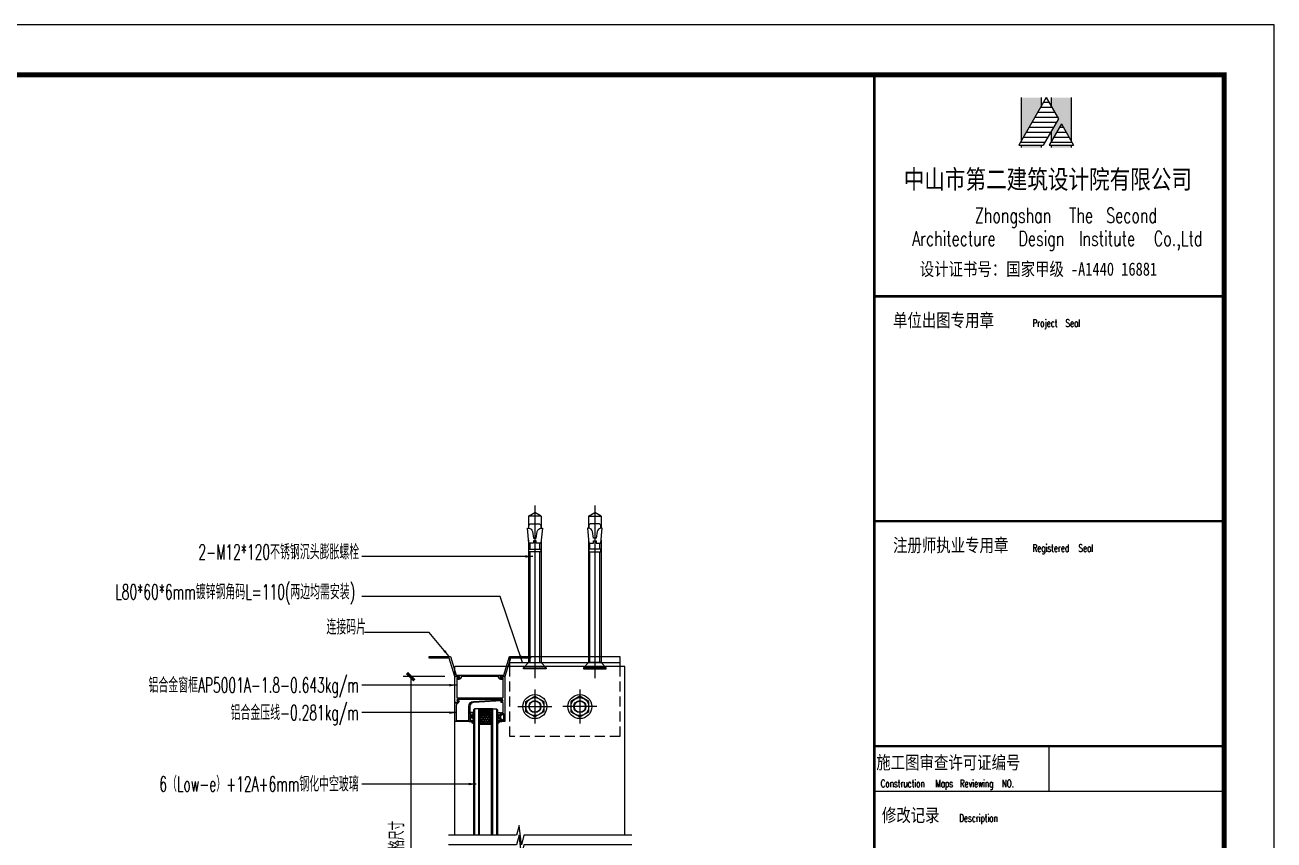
# Model space of a CAD drawing. Extents: x 6843040 to 15500510, y -6507076 to -4940511.
# Drawn here: x 7942245 to 7943495, y -6293820 to -6293005 of the extents above; entities that cross this region are included whole.
import ezdxf
from ezdxf.enums import TextEntityAlignment as Align

# ---------------------------------------------------------------- set-up
doc = ezdxf.new("R2010")
doc.units = 0
doc.header["$LTSCALE"] = 1000
doc.header["$MEASUREMENT"] = 0
for name, pattern in [('CENTER', [50.8, 31.75, -6.35, 6.35, -6.35]), ('DASHED', [0.75, 0.5, -0.25]), ('HIDDEN', [0.375, 0.25, -0.125]), ('LG', [4.1, 4, 0.1])]:
    doc.linetypes.add(name, pattern=pattern)
for name, color, linetype in [('A-SCREW', 241, 'Continuous'), ('GC', 3, 'Continuous'), ('LT-dim 1', 3, 'Continuous'), ('LT-dim 5', 3, 'Continuous'), ('LT-截断线', 1, 'Continuous'), ('LT-文字标注', 7, 'Continuous'), ('LT-紧固件', 253, 'Continuous'), ('PUB_TEXT', 7, 'Continuous'), ('PUB_TITLE', 4, 'Continuous'), ('XC', 61, 'Continuous'), ('XINGCAI', 4, 'LG'), ('XX', 8, 'DASHED')]:
    doc.layers.add(name, color=color, linetype=linetype)
for name, color, linetype, lineweight in [('Gasket（胶类）', 5, 'Continuous', 9), ('Glass-V（玻璃投影线）', 183, 'Continuous', 9), ('Glass（玻璃截面线）', 200, 'Continuous', 20), ('Hatch（填充）', 8, 'Continuous', 5), ('KSD-Glass(玻璃)', 10, 'Continuous', 25), ('KSD-Hatch（填充）', 8, 'Continuous', 5)]:
    doc.layers.add(name, color=color, linetype=linetype, lineweight=lineweight)
doc.styles.add('-宋体', font='', dxfattribs={"width": 0.8})
doc.styles.add('_TCH_WINDOW', font='SIMPLEX', dxfattribs={"height": 3.5, "bigfont": 'GBCBIG'})
doc.styles.add('LT-dim', font='romans.shx', dxfattribs={"width": 0.7, "bigfont": 'hztxt.shx'})
doc.styles.add('LT-文字标注', font='romans.shx', dxfattribs={"width": 0.8, "bigfont": 'gbhzfs.shx'})
doc.styles.get("Standard").update_dxf_attribs({"font": 'gbenor.shx', "bigfont": 'gbcbig.shx'})
doc.styles.get('-宋体').set_extended_font_data('SimSun')
doc.dimstyles.new('LT-dim 5', dxfattribs={"dimscale": 5, "dimtxt": 3, "dimasz": 1.5, "dimexe": 1.5, "dimexo": 2, "dimgap": 0.8, "dimtad": 1, "dimdec": 0, "dimrnd": 1, "dimdsep": 46, "dimtxsty": 'LT-dim', "dimblk": 'ARCHTICK', "dimblk1": 'ARCHTICK', "dimblk2": 'ARCHTICK', "dimsah": 1, "dimcen": 2, "dimclrd": 256, "dimclre": 256, "dimclrt": 7, "dimazin": 0, "dimtfac": 1, "dimtix": 1, "dimtmove": 2, "dimatfit": 0, "dimfxl": 1, "dimtvp": 1, "dimarcsym": 1})
doc.dimstyles.new('LT-引线 5', dxfattribs={"dimscale": 5, "dimtxt": 3, "dimasz": 1.5, "dimexe": 1.5, "dimexo": 2, "dimgap": 0.8, "dimtad": 1, "dimdec": 0, "dimrnd": 1, "dimdsep": 46, "dimtxsty": 'Standard', "dimblk": 'ARCHTICK', "dimblk1": 'ARCHTICK', "dimblk2": 'ARCHTICK', "dimsah": 1, "dimcen": 2, "dimclrd": 256, "dimclre": 256, "dimclrt": 7, "dimazin": 0, "dimtfac": 1, "dimtix": 1, "dimtmove": 2, "dimatfit": 0, "dimfxl": 1, "dimtvp": 1, "dimarcsym": 1})
pattern_1 = [(225, (9185189.7165, -6707836.0057), (-0.5051394068, -1.852177825), [2.38125, -0.47625, 0, -0.47625])]

# ---------------------------------------------------------------- blocks, each defined once
blk = doc.blocks.new('_ArchTick')
at = {"color": 0, "linetype": 'ByBlock', "const_width": 0.4}
blk.add_lwpolyline([(-0.5, -0.5), (0.5, 0.5)], dxfattribs=at)
blk = doc.blocks.new('*D151')
at = {"layer": 'Defpoints', "color": 0, "transparency": 16777216}
for p in [(7942675.7, -6293656.5), (7942631.5, -6293983.2), (7942675.7, -6293983.2)]:
    blk.add_point(p, dxfattribs=at)
at = {"layer": 'LT-dim 5', "lineweight": -2, "transparency": 16777216}
for p, q in [((7942665.7, -6293656.5), (7942624, -6293656.5)), ((7942631.5, -6293656.5), (7942631.5, -6293983.2)), ((7942665.7, -6293983.2), (7942624, -6293983.2))]:
    blk.add_line(p, q, dxfattribs=at)
at = {"layer": 'LT-dim 5', "lineweight": -2, "transparency": 16777216, "xscale": 7.5, "yscale": 7.5, "zscale": 7.5}
for p, rotation in [((7942631.5, -6293656.5), 90), ((7942631.5, -6293983.2), 270)]:
    blk.add_blockref('_ArchTick', p, dxfattribs=dict(at, rotation=rotation))
at = {"layer": 'LT-dim 5', "color": 40, "transparency": 16777216, "insert": (7942617.5, -6293819.9), "char_height": 15, "attachment_point": 5, "rotation": 90, "style": 'LT-文字标注'}
blk.add_mtext('分格尺寸', dxfattribs=at)
blk = doc.blocks.new('LT-BLK-20240726220731', base_point=(1166113.37, -432586.31))
at = {"layer": 'LT-紧固件', "color": 1, "linetype": 'CENTER', "ltscale": 10}
blk.add_line((1166113.37, -432477.28), (1166113.37, -432592.5), dxfattribs=at)
at = {"layer": 'LT-紧固件', "linetype": 'HIDDEN', "ltscale": 10}
for p, q in [((1166109.17, -432484.54), (1166113.37, -432482.11)), ((1166109.17, -432484.54), (1166109.17, -432492.54)), ((1166117.57, -432484.54), (1166109.17, -432484.54)), ((1166117.57, -432484.54), (1166113.37, -432482.11)), ((1166117.57, -432484.54), (1166117.57, -432492.54)), ((1166109.17, -432500.54), (1166109.17, -432582.11)), ((1166117.57, -432500.54), (1166117.57, -432582.11))]:
    blk.add_line(p, q, dxfattribs=at)
at = {"layer": 'LT-紧固件', "linetype": 'ByBlock'}
for p, q in [((1166110.12, -432506.54), (1166110.12, -432502.54)), ((1166116.62, -432506.54), (1166116.62, -432502.54)), ((1166110.12, -432582.11), (1166110.12, -432508.27)), ((1166116.62, -432582.11), (1166116.62, -432508.27)), ((1166109.15, -432582.11), (1166117.6, -432582.11))]:
    blk.add_line(p, q, dxfattribs=at)
at = {"layer": 'LT-紧固件', "linetype": 'ByBlock', "ltscale": 5}
blk.add_line((1166105.84, -432585.65), (1166120.91, -432585.65), dxfattribs=at)
at = {"layer": 'LT-紧固件', "linetype": 'ByBlock'}
blk.add_lwpolyline([(1166112.51, -432499.07), (1166114.24, -432499.07), (1166114.99, -432494.75, -0.364755), (1166117.62, -432492.54), (1166118.37, -432492.54), (1166117.37, -432502.54), (1166114.24, -432502.54), (1166114.24, -432500.8), (1166112.51, -432500.8), (1166112.51, -432502.54), (1166109.37, -432502.54), (1166108.37, -432492.54), (1166109.13, -432492.54, -0.364755), (1166111.76, -432494.75)], format="xyb", close=True, dxfattribs=at)
blk.add_lwpolyline([(1166109.37, -432492.54), (1166109.37, -432490.87, -0.414214), (1166110.71, -432489.54), (1166116.04, -432489.54, -0.414214), (1166117.37, -432490.87), (1166117.37, -432492.54)], format="xyb", dxfattribs=at)
blk.add_lwpolyline([(1166117.37, -432506.54), (1166117.37, -432508.27), (1166109.37, -432508.27), (1166109.37, -432506.54)], close=True, dxfattribs=at)
at = {"layer": 'LT-紧固件', "linetype": 'ByBlock', "ltscale": 5}
blk.add_lwpolyline([(1166109.21, -432582.11), (1166117.54, -432582.11), (1166120.91, -432585.65), (1166120.91, -432586.31), (1166105.84, -432586.31), (1166105.84, -432585.65)], close=True, dxfattribs=at)
blk = doc.blocks.new('HILTI HSA & HDA-T & HSL-3 ANCHOR1')
at = {"layer": 'LT-dim 5', "xscale": 1.7, "yscale": 1.7, "zscale": 1.7, "rotation": 180}
blk.add_blockref('LT-BLK-20240726220731', (0, 7.1), dxfattribs=at)
blk = doc.blocks.new('LT-BLK-20240827174547', base_point=(3100503.1, -3738801.9))
at = {"color": 3}
blk.add_line((3100388.1, -3738797.9), (3100498.1, -3738797.9), dxfattribs=at)
blk.add_lwpolyline([(3100388.1, -3738801.9), (3100388.1, -3738791.9), (3100498.1, -3738791.9), (3100498.1, -3738801.9)], dxfattribs=at)
at = {"layer": 'LT-紧固件', "color": 1, "linetype": 'CENTER', "ltscale": 0.1}
for p, q in [((3100413.1, -3738824.9), (3100413.1, -3738858.9)), ((3100458.1, -3738824.9), (3100458.1, -3738858.9)), ((3100396.1, -3738841.9), (3100430.1, -3738841.9)), ((3100475.1, -3738841.9), (3100441.1, -3738841.9))]:
    blk.add_line(p, q, dxfattribs=at)
at = {"layer": 'LT-紧固件', "linetype": 'ByBlock', "ltscale": 5}
for points in [[(3100422.1, -3738847), (3100413.1, -3738852.2), (3100404.1, -3738847), (3100404.1, -3738836.7), (3100413.1, -3738831.5), (3100422.1, -3738836.7)], [(3100449.1, -3738847), (3100458.1, -3738852.2), (3100467.1, -3738847), (3100467.1, -3738836.7), (3100458.1, -3738831.5), (3100449.1, -3738836.7)]]:
    blk.add_lwpolyline(points, close=True, dxfattribs=at)
for centre, radius in [((3100413.1, -3738841.9), 12), ((3100413.1, -3738841.9), 9), ((3100458.1, -3738841.9), 12), ((3100458.1, -3738841.9), 9), ((3100413.1, -3738841.9), 6), ((3100458.1, -3738841.9), 6)]:
    blk.add_circle(centre, radius, dxfattribs=at)
at = {"layer": 'LT-紧固件', "linetype": 'HIDDEN', "ltscale": 10}
for centre in [(3100413.1, -3738841.9), (3100458.1, -3738841.9)]:
    blk.add_circle(centre, 5.5, dxfattribs=at)
at = {"layer": 'XX', "ltscale": 0.02}
blk.add_lwpolyline([(3100498.1, -3738801.9), (3100498.1, -3738871.9), (3100388.1, -3738871.9), (3100388.1, -3738801.9)], dxfattribs=at)
at = {"layer": 'A-SCREW', "yscale": 0.8823529411764706, "zscale": 0.8823529411764706, "rotation": 180}
for p, xscale in [((3100413.1, -3738797.9, 0), 0.8823529411764706), ((3100473.1, -3738797.9, 0), -0.8823529411764706)]:
    blk.add_blockref('HILTI HSA & HDA-T & HSL-3 ANCHOR1', p, dxfattribs=dict(at, xscale=xscale))
blk = doc.blocks.new('*U144')
at = {"layer": 'Hatch（填充）'}
h = blk.add_hatch(dxfattribs=at)
h.set_pattern_fill('ANSI37', color=256, scale=4.166667, angle=180, style=0)
h.set_pattern_definition([(315, (-1793154.78164, 874143.7932), (-0.36828478187, -0.36828478187), []), (225, (-1793154.78164, 874143.7932), (-0.36828478187, 0.36828478187), [])])
h.paths.add_polyline_path([(-15.2, 22.5), (-9.3, 22.5), (-9.3, 21.7), (-15.2, 21.7)])
h = blk.add_hatch(dxfattribs=at)
h.set_pattern_fill('HEX', color=256, scale=5, style=0)
h.paths.add_polyline_path([(-7.2, 20.2), (-7.2, 12.9), (-9.4, 11.8), (-14.7, 11.8), (-14.7, 21.3), (-9.4, 21.3)])
h = blk.add_hatch(dxfattribs=at)
h.set_pattern_fill('ANSI37', color=256, scale=10, style=0)
h.paths.add_polyline_path([(-6.8, 20.4), (-9.3, 21.7), (-9.3, 22.5), (-1, 22.5), (0, 23.5), (0, 9.5), (-1, 10.5), (-9.3, 10.5), (-9.3, 11.4), (-6.8, 12.6)])
h = blk.add_hatch(dxfattribs=at)
h.set_pattern_fill('ANSI37', color=256, scale=4.166667, angle=180, style=0)
h.set_pattern_definition([(45, (-1793154.78164, -874110.7532), (-0.36828478187, 0.36828478187), []), (135, (-1793154.78164, -874110.7532), (-0.36828478187, -0.36828478187), [])])
h.paths.add_polyline_path([(-15.2, 10.5), (-9.3, 10.5), (-9.3, 11.4), (-15.2, 11.4)])
at = {"layer": 'Gasket（胶类）'}
for points in [[(-15.2, 22.5), (-15.2, 21.7), (-9.3, 21.7), (-9.3, 22.5)], [(-6.8, 20.4), (-6.8, 12.6), (-9.3, 11.4), (-15.2, 11.4), (-15.2, 21.7), (-9.3, 21.7)], [(-7.2, 20.2), (-7.2, 12.9), (-9.4, 11.8), (-14.7, 11.8), (-14.7, 21.3), (-9.4, 21.3)], [(-6.8, 20.4), (-9.3, 21.7), (-9.3, 22.5), (-1, 22.5), (0, 23.5), (0, 9.5), (-1, 10.5), (-9.3, 10.5), (-9.3, 11.4), (-6.8, 12.6)], [(-15.2, 10.5), (-15.2, 11.4), (-9.3, 11.4), (-9.3, 10.5)]]:
    blk.add_lwpolyline(points, close=True, dxfattribs=at)
at = {"layer": 'Glass-V（玻璃投影线）'}
for p, q in [((0, 27.5), (-126.3, 27.5)), ((0, 23.5), (-126.3, 23.5))]:
    blk.add_line(p, q, dxfattribs=at)
at = {"layer": 'Glass（玻璃截面线）'}
blk.add_lwpolyline([(-126.3, 22.5), (-1, 22.5), (0, 23.5), (0, 27.5), (-1, 28.5), (-126.3, 28.5)], dxfattribs=at)
at = {"layer": 'KSD-Glass(玻璃)'}
blk.add_lwpolyline([(-126.3, 10.5), (-1, 10.5), (0, 9.5), (0, 5.5), (-1, 4.5), (-126.3, 4.5)], dxfattribs=at)
at = {"layer": 'KSD-Hatch（填充）'}
for p, q in [((0, 9.5), (-126.3, 9.5)), ((0, 5.5), (-126.3, 5.5))]:
    blk.add_line(p, q, dxfattribs=at)
blk = doc.blocks.new('A20318')
h = blk.add_hatch()
h.set_pattern_fill('LINE', color=256, scale=800, style=0)
h.set_pattern_definition([(0, (4280061.42, -611037.88), (0, 100), [])])
h.paths.add_polyline_path([(4309069, -610399), (4309559, -610399), (4309862, -609874), (4309617, -609449)])
h.paths.add_polyline_path([(4310166, -610399), (4309920, -609974), (4309675, -610399)])
h = blk.add_hatch(color=1)
h.paths.add_polyline_path([(4309517, -609623), (4309517, -609449), (4309117, -609449), (4309117, -610315)])
h.paths.add_polyline_path([(4309517, -610399), (4309117, -610399), (4309117, -610449), (4309517, -610449)])
h.paths.add_polyline_path([(4310117, -610399), (4309717, -610399), (4309717, -610449), (4310117, -610449)])
h.paths.add_polyline_path([(4310117, -609449), (4309717, -609449), (4309717, -609623), (4309862, -609874), (4309717, -610126), (4309717, -610326), (4309920, -609974), (4310117, -610315)])
for p, q in [((4309617, -609449), (4309069, -610399)), ((4309117, -609449), (4309117, -610315)), ((4309517, -609449), (4309517, -609623)), ((4309617, -609449), (4309862, -609874)), ((4309717, -609449), (4309717, -609623)), ((4310117, -609449), (4310117, -610315)), ((4309862, -609874), (4309559, -610399)), ((4309920, -609974), (4309675, -610399)), ((4309920, -609974), (4310166, -610399)), ((4309717, -610126), (4309717, -610326)), ((4309069, -610399), (4309559, -610399)), ((4309117, -610399), (4309117, -610449)), ((4309517, -610399), (4309517, -610449)), ((4309675, -610399), (4310166, -610399)), ((4309717, -610399), (4309717, -610449)), ((4310117, -610399), (4310117, -610449))]:
    blk.add_line(p, q)
at = {"layer": 'PUB_TITLE'}
for p, q in [((4313176, -648997), (4313176, -608997)), ((4313176, -608997), (4313176, -623546)), ((4313176, -608997), (4313176, -623546)), ((4309676, -623323), (4309676, -622423)), ((4306176, -623323), (4313176, -623323))]:
    blk.add_line(p, q, dxfattribs=at)
at = {"layer": 'PUB_TITLE', "const_width": 50}
for points in [[(4306176, -608997), (4306176, -648997)], [(4306176, -613423), (4313176, -613423)], [(4306176, -617923), (4313176, -617923)], [(4306176, -622423), (4313176, -622423)]]:
    blk.add_lwpolyline(points, dxfattribs=at)
at = {"layer": 'PUB_TEXT', "style": '_TCH_WINDOW', "width": 0.705882}
for s, height, p in [('Zhongshan', 297.5, (4308187, -611954)), ('The', 297.5, (4310077, -611954)), ('Second', 297.5, (4310817, -611954)), ('Architecture', 297.5, (4306931, -612416)), ('Design', 297.5, (4309061, -612416)), ('Institute', 297.5, (4310271, -612416)), ('Co.,Ltd', 297.5, (4311771, -612416)), ('Project', 148.8, (4309343, -614034)), ('Seal', 148.8, (4310003, -614034)), ('Registered', 148.8, (4309343, -618534)), ('Seal', 148.8, (4310263, -618534)), ('Construction', 148.75, (4306303, -623244)), ('Maps', 148.8, (4307398, -623244)), ('Reviewing', 148.8, (4307888, -623244)), ('NO.', 148.8, (4308728, -623244)), ('Description', 148.75, (4307875, -623934))]:
    blk.add_text(s, height=height, dxfattribs=at).set_placement(p)
at = {"layer": 'PUB_TITLE', "style": '-宋体', "width": 0.8}
for s, height, p in [('中山市第二建筑设计院有限公司', 377.64, (4306765, -611272)), ('设计证书号：国家甲级', 264.3, (4307086, -613011)), ('-A1440 16881', 264.35, (4310111, -613011)), ('单位出图专用章', 264.3, (4306551, -614034)), ('注册师执业专用章', 264.3, (4306551, -618534)), ('施工图审查许可证编号', 264.3, (4306216, -622881)), ('修改记录', 264.3, (4306328, -623934))]:
    blk.add_text(s, height=height, dxfattribs=at).set_placement(p)

msp = doc.modelspace()

# ---------------------------------------------------------------- hatches: boundary and pattern name
at = {"layer": 'LT-dim 1'}
h = msp.add_hatch(dxfattribs=at)
h.set_pattern_fill('ANSI36', color=256, scale=0.3, angle=-180)
h.set_pattern_definition(pattern_1)
edge = h.paths.add_edge_path()
edge.add_arc((7942690, -6293706.7), 5.15, 394.7149, 448.9231)
edge.add_line((7942690.1, -6293701.5), (7942690.9, -6293701.5))
edge.add_line((7942690.9, -6293701.5), (7942690.9, -6293700.4))
edge.add_line((7942690.9, -6293700.4), (7942694.2, -6293700.4))
edge.add_line((7942694.2, -6293700.4), (7942694.2, -6293703.7))
h = msp.add_hatch(dxfattribs=at)
h.set_pattern_fill('ANSI36', color=256, scale=0.3, angle=-180)
h.set_pattern_definition(pattern_1)
edge = h.paths.add_edge_path()
edge.add_arc((7942722.4, -6293706.7), 5.15, 91.0769, 145.2851, ccw=False)
edge.add_line((7942722.3, -6293701.5), (7942721.2, -6293701.5))
edge.add_line((7942721.2, -6293701.5), (7942721.2, -6293700.4))
edge.add_line((7942721.2, -6293700.4), (7942718.2, -6293700.4))
edge.add_line((7942718.2, -6293700.4), (7942718.2, -6293703.7))

# ---------------------------------------------------------------- linework, layer by layer
at = {"layer": 'GC'}
msp.add_lwpolyline([(7942690.7, -6293656.5), (7942681.8, -6293656.5, -0.512569), (7942679.7, -6293659.4), (7942678.1, -6293659.4), (7942678.1, -6293657.9), (7942679.7, -6293657.9, 1), (7942679.7, -6293656.5), (7942675.7, -6293656.5), (7942670, -6293638), (7942650, -6293638), (7942650, -6293636.5), (7942671.1, -6293636.5), (7942676.8, -6293655), (7942724.6, -6293655), (7942730.2, -6293636.5), (7942751.4, -6293636.5), (7942751.4, -6293638), (7942731.4, -6293638), (7942725.7, -6293656.5), (7942721.6, -6293656.5, 1), (7942721.6, -6293657.9), (7942723.3, -6293657.9), (7942723.3, -6293659.4), (7942721.6, -6293659.4, -0.512569), (7942719.5, -6293656.5), (7942690.7, -6293656.5)], format="xyb", dxfattribs=at)
at = {"layer": 'LT-dim 1'}
for p, q in [((7942690.9, -6293700.4), (7942694.2, -6293692.5)), ((7942690.9, -6293692.5), (7942694.2, -6293700.4)), ((7942721.2, -6293700.4), (7942718.2, -6293692.5)), ((7942721.2, -6293692.5), (7942718.2, -6293700.4))]:
    msp.add_line(p, q, dxfattribs=at)
for points in [[(7942690.9, -6293700.4), (7942694.2, -6293700.4), (7942694.2, -6293692.5), (7942690.9, -6293692.5)], [(7942721.2, -6293700.4), (7942718.2, -6293700.4), (7942718.2, -6293692.5), (7942721.2, -6293692.5)]]:
    msp.add_lwpolyline(points, close=True, dxfattribs=at)
for centre, start, end in [((7942690, -6293706.7), 34.7149, 91.0769), ((7942722.4, -6293706.7), 88.9231, 145.2851)]:
    msp.add_arc(centre, 5.15, start, end, dxfattribs=at)
at = {"layer": 'LT-截断线', "color": 3}
for points in [[(7942852.6, -6293815.1), (7942744.8, -6293815.1), (7942742.2, -6293824.8), (7942739.9, -6293805.5), (7942737.3, -6293815.1), (7942669.3, -6293815.1)], [(7942852.6, -6293824.6), (7942744.8, -6293824.6), (7942742.2, -6293834.3), (7942739.9, -6293815), (7942737.3, -6293824.6), (7942669.3, -6293824.6)]]:
    msp.add_lwpolyline(points, dxfattribs=at)
at = {"layer": 'PUB_TITLE'}
msp.add_lwpolyline([(7940525.4, -6295104.7), (7943495.4, -6295104.7), (7943495.4, -6293004.7), (7940525.4, -6293004.7)], close=True, dxfattribs=at)
at = {"layer": 'PUB_TITLE', "const_width": 5}
msp.add_lwpolyline([(7940650.4, -6295054.7), (7943445.4, -6295054.7), (7943445.4, -6293054.7), (7940650.4, -6293054.7)], close=True, dxfattribs=at)
at = {"layer": 'XINGCAI'}
for p, q in [((7942675.7, -6293815.1), (7942675.7, -6293646.5)), ((7942845.7, -6293646.5), (7942675.7, -6293646.5)), ((7942845.7, -6293815.1), (7942845.7, -6293646.5)), ((7942675.7, -6293815.1), (7942675.7, -6293700.9))]:
    msp.add_line(p, q, dxfattribs=at)
for points in [[(7942678.4, -6293680.9, -0.339454), (7942678.2, -6293681.9), (7942677.6, -6293682.5), (7942675.7, -6293682.5), (7942675.7, -6293656.5), (7942679.7, -6293656.5, -1), (7942679.7, -6293657.9), (7942677.5, -6293657.9), (7942677.5, -6293677.2, 0.414214), (7942678, -6293677.7), (7942723.4, -6293677.7, 0.414214), (7942723.9, -6293677.2), (7942723.9, -6293657.9), (7942721.6, -6293657.9, -1), (7942721.6, -6293656.5), (7942725.7, -6293656.5), (7942725.7, -6293701, -0.414214), (7942725.2, -6293701.5), (7942722.4, -6293701.5, -0.414214), (7942721.9, -6293701), (7942721.9, -6293699.3, -1), (7942722.9, -6293699.3), (7942722.9, -6293700.4), (7942724.5, -6293700.4), (7942724.5, -6293693.6), (7942722.9, -6293693.6), (7942722.9, -6293694.8, -1), (7942721.9, -6293694.8), (7942721.9, -6293693, -0.414214), (7942722.4, -6293692.5), (7942723.9, -6293692.5), (7942723.9, -6293682.5), (7942722.5, -6293682.5, -1), (7942722.5, -6293681.3), (7942723.7, -6293681.3), (7942723.7, -6293680, 0.414214), (7942723.2, -6293679.5), (7942678.1, -6293679.5, 0.57735), (7942677.8, -6293680)], [(7942677.3, -6293682.9), (7942678.9, -6293681.3), (7942678, -6293680.1, -0.606815), (7942678.2, -6293679.8), (7942678.9, -6293679.8, -0.244698), (7942679.1, -6293679.9), (7942679.7, -6293680.7, -0.36397), (7942679.6, -6293682), (7942677.1, -6293684.5, 0.198912), (7942676.8, -6293685.3), (7942676.8, -6293686.5), (7942676.8, -6293699.4, 0.414214), (7942677.8, -6293700.4), (7942688.7, -6293700.4, 0.414214), (7942689.5, -6293699.6), (7942689.5, -6293686.2, -0.39896), (7942694.2, -6293681.2), (7942722.8, -6293679.7, -1.770771), (7942722.2, -6293680.8), (7942694.3, -6293682.3, 0.39896), (7942690.6, -6293686.2), (7942690.6, -6293693.3), (7942690.9, -6293693.3), (7942690.6, -6293694.3), (7942690.9, -6293694.3), (7942690.6, -6293695.3), (7942690.9, -6293695.3), (7942690.6, -6293696.3), (7942690.9, -6293696.3), (7942690.6, -6293697.3), (7942690.9, -6293697.3), (7942690.6, -6293698.3), (7942690.9, -6293698.3), (7942690.6, -6293699.3), (7942690.9, -6293699.3), (7942690.6, -6293700.3), (7942690.9, -6293700.3), (7942690.9, -6293701.5), (7942676.2, -6293701.5, -0.414214), (7942675.7, -6293701), (7942675.7, -6293682.9, -0.493145), (7942676, -6293682.6)]]:
    msp.add_lwpolyline(points, format="xyb", close=True, dxfattribs=at)

# ---------------------------------------------------------------- block references
at = {"xscale": 0.05, "yscale": 0.05, "zscale": 0.05}
msp.add_blockref('A20318', (7727786.6, -6262604.9), dxfattribs=at)
at = {"color": 3}
msp.add_blockref('LT-BLK-20240827174547', (7942845.7, -6293646.5), dxfattribs=at)
at = {"layer": 'XC', "xscale": -1, "rotation": 270}
msp.add_blockref('*U144', (7942689.7, -6293688.8), dxfattribs=at)

# ---------------------------------------------------------------- texts
at = {"layer": 'LT-文字标注', "style": 'LT-dim', "width": 0.6}
for s, p in [('2-M12*120不锈钢沉头膨胀螺栓', (7942419, -6293543.8)), ('L80*60*6mm镀锌钢角码L=110(两边均需安装)', (7942335.7, -6293583.7)), ('连接码片', (7942547.1, -6293618.9))]:
    msp.add_text(s, height=15, dxfattribs=at).set_placement(p, align=Align.BOTTOM_LEFT)
for s, p in [('铝合金窗框AP5001A-1.8-0.643kg/m', (7942579.4, -6293665)), ('铝合金压线-0.281kg/m', (7942579.4, -6293692.5)), ('6（Low-e）+12A+6mm钢化中空玻璃', (7942579.4, -6293763.9))]:
    msp.add_text(s, height=15, dxfattribs=at).set_placement(p, align=Align.MIDDLE_RIGHT)

# ---------------------------------------------------------------- dimensions: what is measured, and where the dimension line sits
at = {"layer": 'LT-dim 5'}
dim = msp.add_linear_dim(base=(7942631.5, -6293983.2), p1=(7942675.7, -6293656.5), p2=(7942675.7, -6293983.2), angle=270, text='分格尺寸', dimstyle='LT-dim 5', override={"dimdec": 0, "dimlfac": 1, "dimtxsty": 'LT-文字标注', "dimclrt": 40, "dimtdec": 2}, dxfattribs=at)
dim.commit()
dim.dimension.update_dxf_attribs({"geometry": '*D151', "text_midpoint": (7942617.5, -6293819.9)})

# ---------------------------------------------------------------- leaders
at = {"layer": 'LT-文字标注'}
for points in [[(7942753.7, -6293536.3), (7942648.5, -6293536.3), (7942582.4, -6293536.3)], [(7942743.3, -6293642.5), (7942721, -6293576.2), (7942582.4, -6293576.2)], [(7942670, -6293636.5), (7942649.9, -6293612.3), (7942585.1, -6293612.3)], [(7942677.5, -6293665), (7942648.5, -6293665), (7942582.4, -6293665)], [(7942677.5, -6293692.5), (7942648.5, -6293692.5), (7942582.4, -6293692.5)], [(7942697.1, -6293763.9), (7942648.5, -6293763.9), (7942582.4, -6293763.9)]]:
    msp.add_leader(points, dimstyle='LT-引线 5', dxfattribs=at)

doc.saveas('drawing.dxf')
